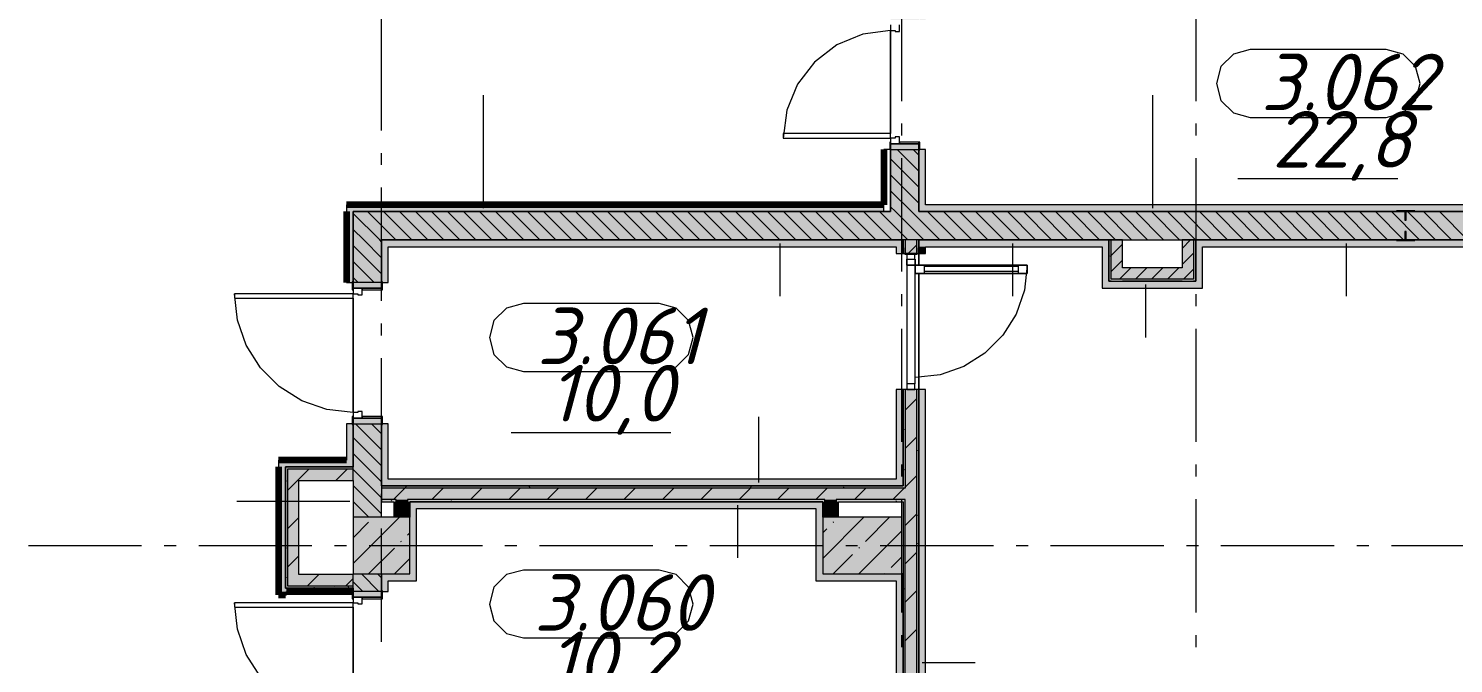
# Model space of a CAD drawing. Header units: millimetres. Extents: x -537608 to 253996, y -217170 to 186033.
# Drawn here: x -307797 to -295200, y 118780 to 124389 of the extents above; entities that cross this region are included whole.
import ezdxf

# ---------------------------------------------------------------- set-up
doc = ezdxf.new("R2010")
doc.units = ezdxf.units.MM
doc.layers.add('16) Лак 1.6м', color=160, linetype='Continuous', lineweight=90)
doc.layers.add('PDF _Геометрия', color=7, linetype='Continuous')
doc.layers.add('PDF _Текст', color=7, linetype='Continuous')
doc.layers.add('PDF _Сплошная заливка', color=7, linetype='Continuous', true_color=0xffffff)
doc.styles.add('PDF ISOCPEUR Italic', font='isocpeui.ttf')

msp = doc.modelspace()

# ---------------------------------------------------------------- hatches: boundary and pattern name
at = {"layer": 'PDF _Сплошная заливка', "transparency": 33554559}
h = msp.add_hatch(color=256, dxfattribs=at)
h.paths.add_polyline_path([(-299926.1769, 122771.2603), (-299926.1769, 123321.2603), (-300176.1778, 123321.2603), (-300176.1778, 122771.2603), (-300064.4654, 122771.2603)], flags=0)
h.paths.add_polyline_path([(-300176.1778, 124471.2604), (-299926.1769, 124471.2604), (-299926.1769, 125531.2601), (-300176.1778, 125531.2601), (-300176.1778, 124476.2595)], flags=0)
at = {"layer": 'PDF _Сплошная заливка', "true_color": 0xff7d7d, "transparency": 33554559}
h = msp.add_hatch(color=11, dxfattribs=at)
h.paths.add_polyline_path([(-299866.1784, 122831.2609), (-299866.1784, 123321.2603), (-299918.1765, 123321.2603), (-299918.1765, 123316.2611), (-299926.1769, 123316.2611), (-299926.1769, 122831.2609)], flags=0)
h.paths.add_polyline_path([(-299866.1784, 124471.2604), (-299866.1784, 124800.912), (-299926.1769, 124800.912), (-299925.066, 124476.2595), (-299918.1765, 124476.2595), (-299918.1765, 124471.2604)], flags=0)
for points in [[(-300236.1764, 122771.2603), (-300236.1764, 122831.2609), (-304986.1774, 122831.2609), (-304986.1774, 122771.2603), (-301734.21, 122771.2603)], [(-291286.1849, 122771.2603), (-291286.1849, 122831.2609), (-299926.1769, 122831.2609), (-299926.1769, 122771.2603), (-291715.7767, 122771.2603)], [(-300126.1777, 122461.2608), (-300066.1791, 122461.2608), (-300066.1791, 122521.2594), (-304676.1779, 122521.2594), (-304676.1779, 122461.2608), (-301734.21, 122461.2608)], [(-298306.1827, 122461.2608), (-298246.1842, 122461.2608), (-298246.1842, 122521.2594), (-299926.1769, 122521.2594), (-299926.1769, 122461.2608), (-298394.7294, 122461.2608)], [(-297478.906, 122156.2605), (-297418.9075, 122156.2605), (-297418.9075, 122521.2594), (-297478.906, 122521.2594), (-297478.906, 122310.9954)], [(-294956.1784, 122461.2608), (-294896.1799, 122461.2608), (-294896.1799, 122521.2594), (-297418.9075, 122521.2594), (-297418.9075, 122461.2608), (-295055.2487, 122461.2608)], [(-304986.1774, 120516.2611), (-304986.1774, 120576.2596), (-305586.1797, 120576.2596), (-305586.1797, 120516.2611), (-305073.682, 120516.2611)], [(-303403.9461, 120348.2597), (-300126.1777, 120348.2597), (-300126.1777, 120408.2604), (-304676.1779, 120408.2604), (-304676.1779, 120348.2597), (-304238.8097, 120348.2597)], [(-303403.9461, 120148.2611), (-300776.1802, 120148.2611), (-300776.1802, 120208.2596), (-304426.177, 120208.2596), (-304426.177, 120148.2611), (-304238.8097, 120148.2611)], [(-304426.177, 119511.2602), (-304366.1785, 119511.2602), (-304366.1785, 119571.2609), (-304676.1779, 119571.2609), (-304676.1779, 119511.2602), (-304616.1794, 119511.2602)], [(-300066.1791, 119511.2602), (-300066.1791, 119571.2609), (-300776.1802, 119571.2609), (-300776.1802, 119511.2602), (-300076.1774, 119511.2602)], [(-305526.1812, 119386.2598), (-305515.6748, 119386.2598), (-305515.6748, 119416.2611), (-304934.1792, 119416.2611), (-304934.1792, 119421.2603), (-304926.1789, 119421.2603), (-304926.1789, 119446.2604), (-305526.1812, 119446.2604)]]:
    msp.add_hatch(color=11, dxfattribs=at).paths.add_polyline_path(points)
h = msp.add_hatch(color=11, dxfattribs=at)
h.paths.add_polyline_path([(-304926.1789, 120516.2611), (-304927.1176, 120891.2604), (-304934.1792, 120895.0969), (-304934.1792, 120896.2595), (-304986.1774, 120895.0969), (-304986.1774, 120516.2611)], flags=0)
h.paths.add_polyline_path([(-304934.1792, 122146.26), (-304934.1792, 122151.2592), (-304926.1789, 122151.2592), (-304926.1789, 122771.2603), (-304986.1774, 122771.2603), (-304986.1774, 122146.26)], flags=0)
at = {"layer": 'PDF _Сплошная заливка', "transparency": 33554559}
for points in [[(-291226.1778, 122521.2594), (-291226.1778, 122771.2603), (-304926.1789, 122771.2603), (-304926.1789, 122521.2594), (-291715.7767, 122521.2594)], [(-305526.1812, 119466.2614), (-305506.176, 119466.2614), (-305506.176, 120516.2611), (-305526.1812, 120516.2611), (-305526.1812, 119479.1985)], [(-304926.1789, 120496.2601), (-304926.1789, 120516.2611), (-305506.176, 120516.2611), (-305506.176, 120496.2601), (-305073.682, 120496.2601)], [(-304926.1789, 120396.2598), (-304926.1789, 120496.2601), (-305406.1756, 120496.2601), (-305406.1756, 120396.2598), (-305073.682, 120396.2598)], [(-300899.3377, 120328.2608), (-300066.1791, 120328.2608), (-300066.1791, 120348.2597), (-304676.1779, 120348.2597), (-304676.1779, 120328.2608), (-301734.21, 120328.2608)], [(-300046.1825, 120228.2605), (-300046.1825, 120328.2608), (-304676.1779, 120328.2608), (-304676.1779, 120228.2605), (-300064.4654, 120228.2605)], [(-304446.9056, 120071.2607), (-304446.9056, 120091.2616), (-304546.906, 120091.2616), (-304546.906, 120208.2596), (-304566.9026, 120208.2596), (-304566.9026, 120071.2607), (-304546.906, 120071.2607)], [(-300636.1779, 120071.2607), (-300636.1779, 120208.2596), (-300656.1831, 120208.2596), (-300656.1831, 120091.2616), (-300756.1835, 120091.2616), (-300756.1835, 120071.2607), (-300656.1831, 120071.2607)], [(-304926.1789, 119466.2614), (-304926.1789, 119566.2617), (-305506.176, 119566.2617), (-305506.176, 119466.2614), (-305073.682, 119466.2614)], [(-304926.1789, 119446.2604), (-304926.1789, 119466.2614), (-305526.1812, 119466.2614), (-305526.1812, 119446.2604), (-305073.682, 119446.2604)]]:
    msp.add_hatch(color=256, dxfattribs=at).paths.add_polyline_path(points)
h = msp.add_hatch(color=256, dxfattribs=at)
h.paths.add_polyline_path([(-304676.1779, 116371.2615), (-304676.1779, 118166.2606), (-304926.1789, 118166.2606), (-304926.1789, 116371.2615)], flags=0)
h.paths.add_polyline_path([(-304676.1779, 119416.2611), (-304676.1779, 119571.2609), (-304926.1789, 119571.2609), (-304926.1789, 119416.2611)], flags=0)
h.paths.add_polyline_path([(-304676.1779, 120071.2607), (-304676.1779, 120896.2595), (-304926.1789, 120895.0969), (-304926.1789, 120071.2607), (-304729.5281, 120071.2607)], flags=0)
h.paths.add_polyline_path([(-304676.1779, 122146.26), (-304676.1779, 122521.2594), (-304926.1789, 122521.2594), (-304926.1789, 122146.26)], flags=0)
at = {"layer": 'PDF _Сплошная заливка', "true_color": 0xff7d7d, "transparency": 33554559}
h = msp.add_hatch(color=11, dxfattribs=at)
h.paths.add_polyline_path([(-304656.2502, 120408.2604), (-304616.1794, 120408.2604), (-304616.1794, 120896.2595), (-304668.1776, 120895.0969), (-304668.1776, 120891.2604), (-304676.1779, 120891.2604), (-304676.1779, 120408.2604)], flags=0)
h.paths.add_polyline_path([(-304668.1776, 122146.26), (-304616.1794, 122146.26), (-304616.1794, 122461.2608), (-304676.1779, 122461.2608), (-304675.2306, 122151.2592), (-304668.1776, 122151.2592)], flags=0)
h = msp.add_hatch(color=11, dxfattribs=at)
h.paths.add_polyline_path([(-300126.1777, 120348.2597), (-300066.1791, 120348.2597), (-300066.1791, 121201.2599), (-300126.1777, 121201.2599), (-300126.1777, 120408.2604)], flags=0)
h.paths.add_polyline_path([(-300066.1791, 122401.2601), (-300066.1791, 122461.2608), (-300126.1777, 122461.2608), (-300126.1777, 122401.2601)], flags=0)
at = {"layer": 'PDF _Сплошная заливка', "transparency": 33554559}
h = msp.add_hatch(color=256, dxfattribs=at)
h.paths.add_polyline_path([(-300066.1791, 117851.2621), (-300046.1825, 117851.2621), (-300046.1825, 120228.2605), (-300066.1791, 120228.2605), (-300066.1791, 117871.2608)], flags=0)
h.paths.add_polyline_path([(-300066.1791, 120328.2608), (-300046.1825, 120328.2608), (-300046.1825, 121201.2599), (-300066.1791, 121201.2599), (-300066.1791, 120348.2597)], flags=0)
h.paths.add_polyline_path([(-300064.4654, 122401.2601), (-300046.1825, 122401.2601), (-300046.1825, 122521.2594), (-300066.1791, 122521.2594), (-300066.1791, 122401.2601)], flags=0)
h = msp.add_hatch(color=256, dxfattribs=at)
h.paths.add_polyline_path([(-300046.1825, 117751.2616), (-299946.1821, 117751.2616), (-299946.1821, 121201.2599), (-300046.1825, 121201.2599), (-300046.1825, 117851.2621)], flags=0)
h.paths.add_polyline_path([(-300046.1825, 122401.2601), (-299946.1821, 122401.2601), (-299946.1821, 122521.2594), (-300046.1825, 122521.2594)], flags=0)
h = msp.add_hatch(color=256, dxfattribs=at)
h.paths.add_polyline_path([(-299946.1821, 117731.2607), (-299926.1769, 117731.2607), (-299926.1769, 121201.2599), (-299946.1821, 121201.2599), (-299946.1821, 117751.2616)], flags=0)
h.paths.add_polyline_path([(-299926.1769, 122401.2601), (-299926.1769, 122521.2594), (-299946.1821, 122521.2594), (-299946.1821, 122401.2601)], flags=0)
h = msp.add_hatch(color=256, dxfattribs=at)
h.paths.add_polyline_path([(-304446.9056, 120228.2605), (-304446.9056, 120208.2596), (-304426.909, 120208.2596)], flags=0)
h.paths.add_polyline_path([(-300776.1802, 120208.2596), (-300756.1835, 120208.2596), (-300756.1835, 120228.2605), (-304446.9056, 120228.2605), (-304426.177, 120208.2596), (-300899.3377, 120208.2596)], flags=0)
h.paths.add_polyline_path([(-300656.1831, 120208.2596), (-300066.1791, 120208.2596), (-300066.1791, 120228.2605), (-300656.1831, 120228.2605)], flags=0)
h.paths.add_polyline_path([(-304656.2502, 120208.2596), (-304546.906, 120208.2596), (-304546.906, 120228.2605), (-304676.1779, 120228.2605), (-304676.1779, 120208.2596)], flags=0)
at = {"layer": 'PDF _Сплошная заливка', "true_color": 0xff7d7d, "transparency": 33554559}
h = msp.add_hatch(color=11, dxfattribs=at)
h.paths.add_polyline_path([(-304616.1794, 117931.2615), (-304616.1794, 118166.2606), (-304668.1776, 118166.2606), (-304668.1776, 118161.2615), (-304676.1779, 118161.2615), (-304676.1779, 117931.2615)], flags=0)
h.paths.add_polyline_path([(-304616.1794, 119416.2611), (-304616.1794, 119511.2602), (-304676.1779, 119511.2602), (-304673.0174, 119421.2603), (-304668.1776, 119421.2603), (-304668.1776, 119416.2611)], flags=0)

# ---------------------------------------------------------------- linework, layer by layer
at = {"layer": '16) Лак 1.6м'}
for p, q in [((-300236.1764, 123321.2603), (-300236.1764, 122831.2609)), ((-300236.1764, 122831.2609), (-304986.1774, 122831.2609)), ((-304986.1774, 122771.2603), (-304986.1774, 122146.26)), ((-304986.1774, 120576.2596), (-305586.1797, 120576.2596)), ((-305586.1797, 120516.2611), (-305586.1797, 119386.2598)), ((-305515.6748, 119416.2611), (-304934.1792, 119416.2611)), ((-305586.1797, 119386.2598), (-305526.1812, 119386.2598))]:
    msp.add_line(p, q, dxfattribs=at)
at = {"layer": 'PDF _Геометрия', "color": 253, "lineweight": 9, "true_color": 0xaaaaaa}
for p, q in [((-300076.1774, 123748.3869), (-300076.1774, 124748.3864)), ((-297476.176, 123748.3869), (-297476.176, 124748.3864)), ((-304676.1779, 123489.1691), (-304676.1779, 124489.1708)), ((-296996.343, 124202.6515), (-297146.3435, 124162.458)), ((-295796.3384, 124202.6515), (-296996.343, 124202.6515)), ((-295646.3378, 124162.458), (-295796.3384, 124202.6515)), ((-297146.3435, 124162.458), (-297256.1442, 124052.6509)), ((-295536.5372, 124052.6509), (-295646.3378, 124162.458)), ((-297256.1442, 124052.6509), (-297296.3441, 123902.6503)), ((-295496.3372, 123902.6503), (-295536.5372, 124052.6509)), ((-297296.3441, 123902.6503), (-297256.1442, 123752.6519)), ((-295536.5372, 123752.6519), (-295496.3372, 123902.6503)), ((-297256.1442, 123752.6519), (-297146.3435, 123642.8426)), ((-295646.3378, 123642.8426), (-295536.5372, 123752.6519)), ((-297146.3435, 123642.8426), (-296996.343, 123602.6513)), ((-296996.343, 123602.6513), (-295796.3384, 123602.6513)), ((-295796.3384, 123602.6513), (-295646.3378, 123642.8426)), ((-300076.1774, 123442.5533), (-300076.1774, 123548.3861)), ((-297476.176, 123442.5533), (-297476.176, 123548.3861)), ((-304676.1779, 123183.3378), (-304676.1779, 123289.1705)), ((-300076.1774, 122242.5531), (-300076.1774, 123242.5526)), ((-297476.176, 122242.5531), (-297476.176, 123242.5526)), ((-299926.1769, 123071.2593), (-299926.1769, 123078.2607)), ((-297105.3772, 123064.6153), (-295692.4713, 123064.6153)), ((-304676.1779, 121983.3374), (-304676.1779, 122983.337)), ((-303422.2461, 121959.838), (-303572.2467, 121919.6466)), ((-302222.2501, 121959.838), (-303422.2461, 121959.838)), ((-302072.2496, 121919.6466), (-302222.2501, 121959.838)), ((-300076.1774, 121936.7195), (-300076.1774, 122042.5523)), ((-297476.176, 121936.7195), (-297476.176, 122042.5523)), ((-303682.0559, 121809.8374), (-303722.2473, 121659.839)), ((-303572.2467, 121919.6466), (-303682.0559, 121809.8374)), ((-301962.4403, 121809.8374), (-302072.2496, 121919.6466)), ((-301922.249, 121659.839), (-301962.4403, 121809.8374)), ((-304676.1779, 121677.504), (-304676.1779, 121783.3367)), ((-300076.1774, 120736.7192), (-300076.1774, 121736.721)), ((-297476.176, 120736.7192), (-297476.176, 121736.721)), ((-303722.2473, 121659.839), (-303682.0559, 121509.8384)), ((-301962.4403, 121509.8384), (-301922.249, 121659.839)), ((-304676.1779, 120477.5036), (-304676.1779, 121477.5032)), ((-303682.0559, 121509.8384), (-303572.2467, 121400.0313)), ((-302072.2496, 121400.0313), (-301962.4403, 121509.8384)), ((-303572.2467, 121400.0313), (-303422.2461, 121359.8378)), ((-303422.2461, 121359.8378), (-302222.2501, 121359.8378)), ((-302222.2501, 121359.8378), (-302072.2496, 121400.0313)), ((-303531.2889, 120821.8039), (-302118.3744, 120821.8039)), ((-304676.1779, 120646.2607), (-304676.1779, 120653.2599)), ((-300076.1774, 120430.8878), (-300076.1774, 120536.7206)), ((-297476.176, 120430.8878), (-297476.176, 120536.7206)), ((-304676.1779, 120171.6701), (-304676.1779, 120277.505)), ((-300076.1774, 119230.8876), (-300076.1774, 120230.8871)), ((-297476.176, 119230.8876), (-297476.176, 120230.8871)), ((-304676.1779, 118971.6698), (-304676.1779, 119971.6715)), ((-307796.5051, 119821.2597), (-306796.5099, 119821.2597)), ((-306596.5091, 119821.2597), (-306490.67, 119821.2597)), ((-306290.6692, 119821.2597), (-305290.6739, 119821.2597)), ((-305090.6731, 119821.2597), (-304984.8426, 119821.2597)), ((-304784.8418, 119821.2597), (-303784.8379, 119821.2597)), ((-303584.8371, 119821.2597), (-303479.0066, 119821.2597)), ((-303279.0058, 119821.2597), (-302279.0106, 119821.2597)), ((-302079.0098, 119821.2597), (-301973.1706, 119821.2597)), ((-301773.1699, 119821.2597), (-300773.1746, 119821.2597)), ((-300573.1738, 119821.2597), (-300467.3432, 119821.2597)), ((-300267.3425, 119821.2597), (-299267.3387, 119821.2597)), ((-299067.3379, 119821.2597), (-298961.5073, 119821.2597)), ((-298761.5065, 119821.2597), (-297761.5113, 119821.2597)), ((-297561.5105, 119821.2597), (-297455.6713, 119821.2597)), ((-297255.6706, 119821.2597), (-296255.6753, 119821.2597)), ((-296055.6745, 119821.2597), (-295949.8439, 119821.2597)), ((-295749.8432, 119821.2597), (-294749.8394, 119821.2597)), ((-303572.2467, 119565.3166), (-303682.0559, 119455.5095)), ((-303422.2461, 119605.51), (-303572.2467, 119565.3166)), ((-302222.2501, 119605.51), (-303422.2461, 119605.51)), ((-302072.2496, 119565.3166), (-302222.2501, 119605.51)), ((-301962.4403, 119455.5095), (-302072.2496, 119565.3166)), ((-303682.0559, 119455.5095), (-303722.2473, 119305.5111)), ((-301922.249, 119305.5111), (-301962.4403, 119455.5095)), ((-303722.2473, 119305.5111), (-303682.0559, 119155.5105)), ((-301962.4403, 119155.5105), (-301922.249, 119305.5111)), ((-303682.0559, 119155.5105), (-303572.2467, 119045.7034)), ((-303572.2467, 119045.7034), (-303422.2461, 119005.5099)), ((-302222.2501, 119005.5099), (-302072.2496, 119045.7034)), ((-302072.2496, 119045.7034), (-301962.4403, 119155.5105)), ((-303422.2461, 119005.5099), (-302222.2501, 119005.5099)), ((-300076.1774, 118925.054), (-300076.1774, 119030.8868)), ((-297476.176, 118925.054), (-297476.176, 119030.8868))]:
    msp.add_line(p, q, dxfattribs=at)
at = {"layer": 'PDF _Геометрия', "lineweight": 9}
for p, q in [((-300422.0537, 124338.8903), (-300651.1796, 124243.9838)), ((-300176.1778, 124371.26), (-300422.0537, 124338.8903)), ((-300176.1778, 124421.2602), (-300176.1778, 124371.26)), ((-300176.1778, 124371.26), (-300136.1759, 124371.26)), ((-300136.1759, 124371.26), (-300136.1759, 124361.2596)), ((-300136.1759, 124361.2596), (-300096.1827, 124361.2596)), ((-300096.1827, 124361.2596), (-300096.1827, 124421.2602)), ((-300651.1796, 124243.9838), (-300847.9338, 124093.0123)), ((-300847.9338, 124093.0123), (-300998.9075, 123896.2603)), ((-300998.9075, 123896.2603), (-301093.8097, 123667.1387)), ((-303775.0463, 122801.2596), (-303775.0463, 123801.2591)), ((-297859.307, 122801.2596), (-297859.307, 123801.2591)), ((-301093.8097, 123667.1387), (-301126.1815, 123421.2606)), ((-300176.1778, 123461.2603), (-301126.1815, 123461.2603)), ((-301126.1815, 123461.2603), (-301126.1815, 123421.2606)), ((-300176.1778, 123421.2606), (-300176.1778, 123461.2603)), ((-301126.1815, 123421.2606), (-300176.1778, 123421.2606)), ((-300184.1782, 123321.2603), (-300236.1764, 123321.2603)), ((-300176.1778, 123386.2601), (-300184.1782, 123386.2601)), ((-300184.1782, 123386.2601), (-300184.1782, 123316.2611)), ((-300184.1782, 123316.2611), (-300176.1778, 123316.2611)), ((-300176.1778, 123421.2606), (-300176.1778, 123371.2604)), ((-300136.1759, 123421.2606), (-300176.1778, 123421.2606)), ((-300175.1789, 123386.2601), (-300176.1778, 123386.2601)), ((-300176.1778, 123386.2601), (-300176.1778, 123371.2604)), ((-300176.1778, 123316.2611), (-300176.1778, 123386.2601)), ((-300176.1778, 123371.2604), (-300096.1827, 123371.2604)), ((-299926.1769, 123371.2604), (-300176.1778, 123371.2604)), ((-300176.1778, 123371.2604), (-300176.1778, 123321.2603)), ((-300176.1778, 123371.2604), (-300175.1789, 123371.2604)), ((-300176.1778, 123321.2603), (-299926.1769, 123321.2603)), ((-300176.1778, 122771.2603), (-300176.1778, 123316.2611)), ((-300176.1778, 123316.2611), (-300176.1778, 122771.2603)), ((-300175.1789, 123371.2604), (-300175.1789, 123386.2601)), ((-300096.1827, 123431.259), (-300136.1759, 123431.259)), ((-300136.1759, 123431.259), (-300136.1759, 123421.2606)), ((-299926.1769, 123129.3675), (-300118.074, 123321.2603)), ((-300096.1827, 123371.2604), (-300096.1827, 123431.259)), ((-299926.1769, 123386.2601), (-300096.1827, 123386.2601)), ((-300096.1827, 123386.2601), (-300096.1827, 123371.2604)), ((-300096.1827, 123371.2604), (-299926.1769, 123371.2604)), ((-299926.1769, 123270.7886), (-299976.6507, 123321.2603)), ((-299926.1769, 123371.2604), (-299926.1769, 123386.2601)), ((-299918.1765, 123386.2601), (-299926.1769, 123386.2601)), ((-299926.1769, 123386.2601), (-299926.1769, 123316.2611)), ((-299926.1769, 123321.2603), (-299926.1769, 123371.2604)), ((-299926.1769, 122831.2609), (-299926.1769, 123316.2611)), ((-299926.1769, 123316.2611), (-299926.1769, 122831.2609)), ((-299926.1769, 123316.2611), (-299918.1765, 123316.2611)), ((-299918.1765, 123316.2611), (-299918.1765, 123386.2601)), ((-299866.1784, 123321.2603), (-299918.1765, 123321.2603)), ((-299866.1784, 122831.2609), (-299866.1784, 123321.2603)), ((-299926.1769, 122987.9443), (-300176.1778, 123237.9453)), ((-299926.1769, 122846.5232), (-300176.1778, 123096.5242)), ((-299992.3414, 122771.2603), (-300176.1778, 122955.1031)), ((-304986.1774, 122831.2609), (-304986.1774, 122771.2603)), ((-300236.1764, 122771.2603), (-300236.1764, 122831.2609)), ((-300133.7561, 122771.2603), (-300176.1778, 122813.6821)), ((-299926.1769, 122771.2603), (-299926.1769, 122831.2609)), ((-299926.1769, 122831.2609), (-299926.1769, 122771.2603)), ((-291286.1849, 122831.2609), (-299866.1784, 122831.2609)), ((-300236.1764, 122771.2603), (-304926.1789, 122771.2603)), ((-304926.1789, 122771.2603), (-304926.1789, 122521.2594)), ((-304926.1789, 122521.2594), (-304926.1789, 122771.2603)), ((-304926.1789, 122771.2603), (-300236.1764, 122771.2603)), ((-304692.084, 122521.2594), (-304926.1789, 122755.3543)), ((-304550.6607, 122521.2594), (-304800.6617, 122771.2603)), ((-304409.2375, 122521.2594), (-304659.2385, 122771.2603)), ((-304267.8229, 122521.2594), (-304517.8239, 122771.2603)), ((-304126.3997, 122521.2594), (-304376.4007, 122771.2603)), ((-303984.9765, 122521.2594), (-304234.9775, 122771.2603)), ((-303843.5533, 122521.2594), (-304093.5543, 122771.2603)), ((-303702.1387, 122521.2594), (-303952.131, 122771.2603)), ((-303560.7155, 122521.2594), (-303810.7165, 122771.2603)), ((-303419.2923, 122521.2594), (-303669.2932, 122771.2603)), ((-303277.869, 122521.2594), (-303527.87, 122771.2603)), ((-303136.4458, 122521.2594), (-303386.4468, 122771.2603)), ((-302995.0313, 122521.2594), (-303245.0236, 122771.2603)), ((-302853.608, 122521.2594), (-303103.609, 122771.2603)), ((-302712.1849, 122521.2594), (-302962.1858, 122771.2603)), ((-302570.7616, 122521.2594), (-302820.7626, 122771.2603)), ((-302429.3384, 122521.2594), (-302679.3393, 122771.2603)), ((-302287.9238, 122521.2594), (-302537.9248, 122771.2603)), ((-302146.5006, 122521.2594), (-302396.5016, 122771.2603)), ((-302005.0774, 122521.2594), (-302255.0783, 122771.2603)), ((-301863.6542, 122521.2594), (-302113.6552, 122771.2603)), ((-301722.2396, 122521.2594), (-301972.2319, 122771.2603)), ((-301580.8163, 122521.2594), (-301830.8173, 122771.2603)), ((-301439.3932, 122521.2594), (-301689.3941, 122771.2603)), ((-301297.97, 122521.2594), (-301547.9709, 122771.2603)), ((-301156.5467, 122521.2594), (-301406.5477, 122771.2603)), ((-301015.1322, 122521.2594), (-301265.1331, 122771.2603)), ((-300873.7089, 122521.2594), (-301123.7099, 122771.2603)), ((-300732.2857, 122521.2594), (-300982.2867, 122771.2603)), ((-300590.8625, 122521.2594), (-300840.8635, 122771.2603)), ((-300449.4479, 122521.2594), (-300699.4402, 122771.2603)), ((-300308.0247, 122521.2594), (-300558.0257, 122771.2603)), ((-300166.6015, 122521.2594), (-300416.6025, 122771.2603)), ((-300025.1783, 122521.2594), (-300275.1792, 122771.2603)), ((-300236.1764, 122771.2603), (-300176.1778, 122771.2603)), ((-300176.1778, 122771.2603), (-300236.1764, 122771.2603)), ((-299883.755, 122521.2594), (-300133.7561, 122771.2603)), ((-299742.3405, 122521.2594), (-299992.3414, 122771.2603)), ((-291226.1778, 122771.2603), (-299926.1769, 122771.2603)), ((-299926.1769, 122771.2603), (-291286.1849, 122771.2603)), ((-299600.9173, 122521.2594), (-299850.9182, 122771.2603)), ((-299459.494, 122521.2594), (-299709.495, 122771.2603)), ((-299318.0709, 122521.2594), (-299568.0718, 122771.2603)), ((-299176.6562, 122521.2594), (-299426.6486, 122771.2603)), ((-299035.233, 122521.2594), (-299285.234, 122771.2603)), ((-298893.8098, 122521.2594), (-299143.8108, 122771.2603)), ((-298752.3866, 122521.2594), (-299002.3875, 122771.2603)), ((-298610.9634, 122521.2594), (-298860.9644, 122771.2603)), ((-298469.5488, 122521.2594), (-298719.5412, 122771.2603)), ((-298328.1256, 122521.2594), (-298578.1265, 122771.2603)), ((-298186.7024, 122521.2594), (-298436.7034, 122771.2603)), ((-298045.2792, 122521.2594), (-298295.2801, 122771.2603)), ((-297903.8559, 122521.2594), (-298153.8569, 122771.2603)), ((-297762.4414, 122521.2594), (-298012.4423, 122771.2603)), ((-297621.0182, 122521.2594), (-297871.0191, 122771.2603)), ((-297479.5949, 122521.2594), (-297729.5959, 122771.2603)), ((-297338.1718, 122521.2594), (-297588.1727, 122771.2603)), ((-297196.7571, 122521.2594), (-297446.7495, 122771.2603)), ((-297055.3339, 122521.2594), (-297305.3348, 122771.2603)), ((-296913.9107, 122521.2594), (-297163.9117, 122771.2603)), ((-296772.4875, 122521.2594), (-297022.4885, 122771.2603)), ((-296631.0643, 122521.2594), (-296881.0652, 122771.2603)), ((-296489.6497, 122521.2594), (-296739.6507, 122771.2603)), ((-296348.2265, 122521.2594), (-296598.2274, 122771.2603)), ((-296206.8032, 122521.2594), (-296456.8043, 122771.2603)), ((-296065.3801, 122521.2594), (-296315.381, 122771.2603)), ((-295923.9655, 122521.2594), (-296173.9578, 122771.2603)), ((-295782.5422, 122521.2594), (-296032.5432, 122771.2603)), ((-295641.1191, 122521.2594), (-295891.12, 122771.2603)), ((-295499.6958, 122521.2594), (-295749.6968, 122771.2603)), ((-295358.2726, 122521.2594), (-295608.2736, 122771.2603)), ((-295216.858, 122521.2594), (-295466.859, 122771.2603)), ((-295075.4348, 122521.2594), (-295325.4358, 122771.2603)), ((-304833.5071, 122521.2594), (-304926.1789, 122613.9332)), ((-304926.1789, 122521.2594), (-304926.1789, 122151.2592)), ((-304926.1789, 122151.2592), (-304926.1789, 122521.2594)), ((-304676.1779, 122222.5134), (-304926.1789, 122472.5122)), ((-304676.1779, 122363.9344), (-304833.5071, 122521.2594)), ((-304676.1779, 122505.3555), (-304692.084, 122521.2594)), ((-300066.1791, 122521.2594), (-304676.1779, 122521.2594)), ((-304676.1779, 122521.2594), (-304676.1779, 122461.2608)), ((-304676.1779, 122461.2608), (-304676.1779, 122521.2594)), ((-304676.1779, 122521.2594), (-300066.1791, 122521.2594)), ((-304676.1779, 122461.2608), (-304676.1779, 122151.2592)), ((-304676.1779, 122151.2592), (-304676.1779, 122461.2608)), ((-304616.1794, 122146.26), (-304616.1794, 122461.2608)), ((-304616.1794, 122461.2608), (-300126.1777, 122461.2608)), ((-301155.5392, 122491.2601), (-301155.5392, 122025.1112)), ((-300126.1777, 122461.2608), (-300126.1777, 122401.2601)), ((-300046.1825, 122521.2594), (-300066.1791, 122521.2594)), ((-300066.1791, 122461.2608), (-300066.1791, 122521.2594)), ((-300066.1791, 122521.2594), (-300066.1791, 122461.2608)), ((-300066.1791, 122401.2601), (-300066.1791, 122461.2608)), ((-300066.1791, 122461.2608), (-300066.1791, 122401.2601)), ((-299946.1821, 122521.2594), (-300046.1825, 122521.2594)), ((-300046.1825, 122521.2594), (-300046.1825, 122401.2601)), ((-300020.4073, 122401.2601), (-299946.1821, 122475.4919)), ((-299926.1769, 122521.2594), (-299946.1821, 122521.2594)), ((-299946.1821, 122521.2594), (-299946.1821, 122401.2601)), ((-298246.1842, 122521.2594), (-299926.1769, 122521.2594)), ((-299926.1769, 122521.2594), (-299926.1769, 122461.2608)), ((-299926.1769, 122461.2608), (-299926.1769, 122521.2594)), ((-299926.1769, 122521.2594), (-291226.1778, 122521.2594)), ((-299926.1769, 122401.2601), (-299926.1769, 122461.2608)), ((-299926.1769, 122461.2608), (-299926.1769, 122401.2601)), ((-299866.1784, 122401.2601), (-299866.1784, 122461.2608)), ((-299866.1784, 122461.2608), (-298306.1827, 122461.2608)), ((-299097.6945, 122491.2601), (-299097.6945, 122025.1112)), ((-298306.1827, 122461.2608), (-298306.1827, 122096.2598)), ((-298246.1842, 122461.2608), (-298246.1842, 122521.2594)), ((-298226.1789, 122521.2594), (-298246.1842, 122521.2594)), ((-298246.1842, 122521.2594), (-298246.1842, 122156.2605)), ((-298246.1842, 122156.2605), (-298246.1842, 122461.2608)), ((-298126.1785, 122521.2594), (-298226.1789, 122521.2594)), ((-298226.1789, 122176.2593), (-298226.1789, 122521.2594)), ((-298226.1789, 122385.2982), (-298126.1785, 122485.2985)), ((-298126.1785, 122276.2597), (-298126.1785, 122521.2594)), ((-297598.9116, 122446.8834), (-297524.5314, 122521.2594)), ((-297498.9112, 122521.2594), (-297598.9116, 122521.2594)), ((-297598.9116, 122521.2594), (-297598.9116, 122276.2597)), ((-297478.906, 122521.2594), (-297498.9112, 122521.2594)), ((-297498.9112, 122521.2594), (-297498.9112, 122176.2593)), ((-297478.906, 122156.2605), (-297478.906, 122521.2594)), ((-297418.9075, 122521.2594), (-297478.906, 122521.2594)), ((-297478.906, 122521.2594), (-297478.906, 122156.2605)), ((-294896.1799, 122521.2594), (-297418.9075, 122521.2594)), ((-297418.9075, 122156.2605), (-297418.9075, 122461.2608)), ((-297418.9075, 122461.2608), (-294956.1784, 122461.2608)), ((-296149.9308, 122491.2601), (-296149.9308, 122025.1112)), ((-304741.3521, 122146.26), (-304926.1789, 122331.0911)), ((-300126.1777, 122401.2601), (-300066.1791, 122401.2601)), ((-300066.1791, 122401.2601), (-300046.1825, 122401.2601)), ((-300046.1825, 122401.2601), (-299946.1821, 122401.2601)), ((-300032.1797, 122297.2596), (-300032.1797, 122351.26)), ((-300032.1797, 122351.26), (-300032.1797, 122297.2596)), ((-299961.1839, 122401.2601), (-300031.1807, 122401.2601)), ((-300031.1807, 122401.2601), (-300031.1807, 122351.26)), ((-300031.1807, 122351.26), (-300031.1807, 121251.26)), ((-300031.1807, 122351.26), (-299961.1839, 122351.26)), ((-299961.1839, 122351.26), (-299961.1839, 122401.2601)), ((-299961.1839, 122351.26), (-299961.1839, 121251.26)), ((-299960.1763, 122297.2596), (-299960.1763, 122351.26)), ((-299960.1763, 122351.26), (-299960.1763, 122297.2596)), ((-299946.1821, 122401.2601), (-299926.1769, 122401.2601)), ((-299926.1769, 122401.2601), (-299866.1784, 122401.2601)), ((-298226.1789, 122243.8771), (-298126.1785, 122343.8754)), ((-297598.9116, 122305.4623), (-297498.9112, 122405.4628)), ((-304882.7668, 122146.26), (-304926.1789, 122189.67)), ((-299960.1763, 122297.2596), (-300032.1797, 122297.2596)), ((-300032.1797, 122297.2596), (-299960.1763, 122297.2596)), ((-299960.1763, 122225.2605), (-299960.1763, 122297.2596)), ((-299960.1763, 122297.2596), (-298968.1814, 122297.2596)), ((-298968.1814, 122297.2596), (-299960.1763, 122297.2596)), ((-299960.1763, 122297.2596), (-299960.1763, 122225.2605)), ((-299960.1763, 122297.2596), (-298968.1814, 122297.2596)), ((-298968.1814, 122225.2605), (-299960.1763, 122225.2605)), ((-299960.1763, 122225.2605), (-298968.1814, 122225.2605)), ((-299880.1812, 122297.2596), (-299880.1812, 122225.2605)), ((-299048.1766, 122287.2613), (-299880.1812, 122287.2613)), ((-299048.1766, 122243.2592), (-299880.1812, 122243.2592)), ((-299048.1766, 122297.2596), (-299048.1766, 122225.2605)), ((-298968.1814, 122297.2596), (-298993.0524, 122076.5194)), ((-298968.1814, 122297.2596), (-298968.1814, 122225.2605)), ((-298968.1814, 122225.2605), (-298968.1814, 122297.2596)), ((-298152.3757, 122176.2593), (-298126.1785, 122202.4543)), ((-298126.1785, 122202.4543), (-298052.3753, 122276.2597)), ((-297598.9116, 122276.2597), (-298126.1785, 122276.2597)), ((-298010.9525, 122176.2593), (-297910.9521, 122276.2597)), ((-297869.5293, 122176.2593), (-297769.5289, 122276.2597)), ((-297728.1146, 122176.2593), (-297628.1143, 122276.2597)), ((-297586.6915, 122176.2593), (-297498.9112, 122264.0416)), ((-304986.1774, 122146.26), (-304934.1792, 122146.26)), ((-304926.1789, 122151.2592), (-304934.1792, 122151.2592)), ((-304934.1792, 122151.2592), (-304934.1792, 122081.2602)), ((-304934.1792, 122081.2602), (-304926.1789, 122081.2602)), ((-304926.1789, 122081.2602), (-304926.1789, 122151.2592)), ((-304676.1779, 122146.26), (-304926.1789, 122146.26)), ((-304926.1789, 122146.26), (-304926.1789, 122096.2598)), ((-304846.1751, 122096.2598), (-304926.1789, 122096.2598)), ((-304926.1789, 122096.2598), (-304926.1789, 122046.2597)), ((-304926.1789, 122096.2598), (-304676.1779, 122096.2598)), ((-304925.1799, 122096.2598), (-304926.1789, 122096.2598)), ((-304926.1789, 122096.2598), (-304926.1789, 122081.2602)), ((-304926.1789, 122081.2602), (-304925.1799, 122081.2602)), ((-304925.1799, 122081.2602), (-304925.1799, 122096.2598)), ((-304846.1751, 122036.2613), (-304846.1751, 122096.2598)), ((-304676.1779, 122096.2598), (-304846.1751, 122096.2598)), ((-304846.1751, 122096.2598), (-304846.1751, 122081.2602)), ((-304846.1751, 122081.2602), (-304676.1779, 122081.2602)), ((-304668.1776, 122151.2592), (-304676.1779, 122151.2592)), ((-304676.1779, 122151.2592), (-304676.1779, 122081.2602)), ((-304676.1779, 122096.2598), (-304676.1779, 122146.26)), ((-304676.1779, 122081.2602), (-304676.1779, 122096.2598)), ((-304676.1779, 122081.2602), (-304668.1776, 122081.2602)), ((-304668.1776, 122081.2602), (-304668.1776, 122151.2592)), ((-304668.1776, 122146.26), (-304616.1794, 122146.26)), ((-298993.0524, 122076.5194), (-299066.4164, 121866.8476)), ((-298306.1827, 122096.2598), (-298246.1842, 122096.2598)), ((-298226.1789, 122156.2605), (-298246.1842, 122156.2605)), ((-298246.1842, 122156.2605), (-298226.1789, 122156.2605)), ((-298246.1842, 122096.2598), (-297418.9075, 122096.2598)), ((-298126.1785, 122176.2593), (-298226.1789, 122176.2593)), ((-298226.1789, 122156.2605), (-298126.1785, 122156.2605)), ((-297598.9116, 122176.2593), (-298126.1785, 122176.2593)), ((-298126.1785, 122156.2605), (-297598.9116, 122156.2605)), ((-297598.9116, 122156.2605), (-298126.1785, 122156.2605)), ((-297922.6384, 122126.2613), (-297922.6384, 121660.1102)), ((-297498.9112, 122176.2593), (-297598.9116, 122176.2593)), ((-297598.9116, 122156.2605), (-297498.9112, 122156.2605)), ((-297498.9112, 122156.2605), (-297478.906, 122156.2605)), ((-297478.906, 122156.2605), (-297498.9112, 122156.2605)), ((-297418.9075, 122096.2598), (-297418.9075, 122156.2605)), ((-305976.1829, 122046.2597), (-305976.1829, 122006.26)), ((-304926.1789, 122046.2597), (-305976.1829, 122046.2597)), ((-305949.8566, 121812.6125), (-305976.1829, 122046.2597)), ((-305976.1829, 122006.26), (-304926.1789, 122006.26)), ((-304926.1789, 122046.2597), (-304886.177, 122046.2597)), ((-304926.1789, 122006.26), (-304926.1789, 122046.2597)), ((-304886.177, 122046.2597), (-304886.177, 122036.2613)), ((-304886.177, 122036.2613), (-304846.1751, 122036.2613)), ((-305872.1953, 121590.6818), (-305949.8566, 121812.6125)), ((-299066.4164, 121866.8476), (-299184.6049, 121678.7591)), ((-299184.6049, 121678.7591), (-299341.6758, 121521.6839)), ((-305747.1001, 121391.596), (-305872.1953, 121590.6818)), ((-299341.6758, 121521.6839), (-299529.7664, 121403.4997)), ((-305580.8404, 121225.3363), (-305747.1001, 121391.596)), ((-299739.4383, 121330.1313), (-299960.1763, 121305.2604)), ((-299529.7664, 121403.4997), (-299739.4383, 121330.1313)), ((-305381.7525, 121100.2433), (-305580.8404, 121225.3363)), ((-300066.1791, 121201.2599), (-300126.1777, 121201.2599)), ((-300126.1777, 121201.2599), (-300126.1777, 120408.2604)), ((-300066.1791, 120348.2597), (-300066.1791, 121201.2599)), ((-300046.1825, 121201.2599), (-300066.1791, 121201.2599)), ((-300066.1791, 121201.2599), (-300066.1791, 120348.2597)), ((-300046.1825, 121201.2599), (-300046.1825, 120328.2608)), ((-299946.1821, 121201.2599), (-300046.1825, 121201.2599)), ((-299961.1839, 121251.26), (-300031.1807, 121251.26)), ((-300031.1807, 121251.26), (-300031.1807, 121201.2599)), ((-300031.1807, 121201.2599), (-299961.1839, 121201.2599)), ((-299961.1839, 121201.2599), (-299961.1839, 121251.26)), ((-299946.1821, 121201.2599), (-299946.1821, 117751.2616)), ((-299926.1769, 121201.2599), (-299946.1821, 121201.2599)), ((-299926.1769, 117731.2607), (-299926.1769, 121201.2599)), ((-299926.1769, 121201.2599), (-299926.1769, 117731.2607)), ((-299866.1784, 121201.2599), (-299926.1769, 121201.2599)), ((-299866.1784, 117731.2607), (-299866.1784, 121201.2599)), ((-305159.826, 121022.5862), (-305381.7525, 121100.2433)), ((-300046.1825, 121017.8454), (-299946.1821, 121117.8458)), ((-304926.1789, 120996.2599), (-305159.826, 121022.5862)), ((-304926.1789, 120961.2615), (-304934.1792, 120961.2615)), ((-304934.1792, 120961.2615), (-304934.1792, 120891.2604)), ((-304926.1789, 120996.2599), (-304926.1789, 120946.2598)), ((-304886.177, 120996.2599), (-304926.1789, 120996.2599)), ((-304925.1799, 120961.2615), (-304926.1789, 120961.2615)), ((-304926.1789, 120961.2615), (-304926.1789, 120946.2598)), ((-304926.1789, 120891.2604), (-304926.1789, 120961.2615)), ((-304926.1789, 120946.2598), (-304846.1751, 120946.2598)), ((-304676.1779, 120946.2598), (-304926.1789, 120946.2598)), ((-304926.1789, 120946.2598), (-304926.1789, 120896.2595)), ((-304926.1789, 120946.2598), (-304925.1799, 120946.2598)), ((-304925.1799, 120946.2598), (-304925.1799, 120961.2615)), ((-304846.1751, 121006.2604), (-304886.177, 121006.2604)), ((-304886.177, 121006.2604), (-304886.177, 120996.2599)), ((-304846.1751, 120946.2598), (-304846.1751, 121006.2604)), ((-304676.1779, 120961.2615), (-304846.1751, 120961.2615)), ((-304846.1751, 120961.2615), (-304846.1751, 120946.2598)), ((-304846.1751, 120946.2598), (-304676.1779, 120946.2598)), ((-304676.1779, 120946.2598), (-304676.1779, 120961.2615)), ((-304668.1776, 120961.2615), (-304676.1779, 120961.2615)), ((-304676.1779, 120961.2615), (-304676.1779, 120891.2604)), ((-304676.1779, 120896.2595), (-304676.1779, 120946.2598)), ((-304668.1776, 120891.2604), (-304668.1776, 120961.2615)), ((-301341.9247, 120378.2611), (-301341.9247, 120957.4099)), ((-304934.1792, 120896.2595), (-304986.1774, 120896.2595)), ((-304986.1774, 120896.2595), (-304986.1774, 120576.2596)), ((-304934.1792, 120891.2604), (-304926.1789, 120891.2604)), ((-304926.1789, 120896.2595), (-304676.1779, 120896.2595)), ((-304926.1789, 120891.2604), (-304926.1789, 120516.2611)), ((-304926.1789, 120516.2611), (-304926.1789, 120891.2604)), ((-304676.1779, 120666.8774), (-304905.5622, 120896.2595)), ((-304676.1779, 120808.2984), (-304764.139, 120896.2595)), ((-304676.1779, 120408.2604), (-304676.1779, 120891.2604)), ((-304676.1779, 120891.2604), (-304676.1779, 120408.2604)), ((-304676.1779, 120891.2604), (-304668.1776, 120891.2604)), ((-304616.1794, 120896.2595), (-304668.1776, 120896.2595)), ((-304616.1794, 120408.2604), (-304616.1794, 120896.2595)), ((-304676.1779, 120525.4564), (-304926.1789, 120775.4573)), ((-300046.1825, 120678.4345), (-299946.1821, 120778.4349)), ((-305586.1797, 120576.2596), (-305586.1797, 120516.2611)), ((-304676.1779, 120384.0353), (-304926.1789, 120634.0363)), ((-305506.176, 120516.2611), (-305526.1812, 120516.2611)), ((-305526.1812, 120516.2611), (-305526.1812, 119566.2617)), ((-305526.1812, 119446.2604), (-305526.1812, 120516.2611)), ((-305526.1812, 120516.2611), (-304986.1774, 120516.2611)), ((-305406.1756, 120516.2611), (-305506.176, 120516.2611)), ((-305406.1756, 120496.2601), (-305506.176, 120496.2601)), ((-305506.176, 120496.2601), (-305506.176, 119566.2617)), ((-304926.1789, 120516.2611), (-305406.1756, 120516.2611)), ((-305406.1756, 120409.6038), (-305319.5235, 120496.2601)), ((-304926.1789, 120496.2601), (-305406.1756, 120496.2601)), ((-305080.1151, 120396.2598), (-304980.1146, 120496.2601)), ((-304986.1774, 120516.2611), (-304926.1789, 120516.2611)), ((-304926.1789, 120496.2601), (-304926.1789, 120516.2611)), ((-304926.1789, 120396.2598), (-304926.1789, 120496.2601)), ((-304676.1779, 120242.6143), (-304926.1789, 120492.613)), ((-300046.1825, 120339.0235), (-299946.1821, 120439.0239)), ((-305506.176, 120309.6034), (-305406.1756, 120409.6038)), ((-305406.1756, 119566.2617), (-305406.1756, 120396.2598)), ((-305406.1756, 120396.2598), (-304926.1789, 120396.2598)), ((-304926.1789, 120396.2598), (-304926.1789, 120071.2607)), ((-304676.1779, 120101.1932), (-304926.1789, 120351.192)), ((-304676.1779, 120348.2597), (-304676.1779, 120408.2604)), ((-304676.1779, 120408.2604), (-304676.1779, 120348.2597)), ((-304676.1779, 120348.2597), (-300126.1777, 120348.2597)), ((-300126.1777, 120348.2597), (-304676.1779, 120348.2597)), ((-304676.1779, 120348.2597), (-304676.1779, 120328.2608)), ((-300066.1791, 120328.2608), (-304676.1779, 120328.2608)), ((-304676.1779, 120328.2608), (-304676.1779, 120228.2605)), ((-300126.1777, 120408.2604), (-304616.1794, 120408.2604)), ((-304569.2881, 120228.2605), (-304469.2877, 120328.2608)), ((-304229.8793, 120228.2605), (-304129.8789, 120328.2608)), ((-303890.4619, 120228.2605), (-303790.47, 120328.2608)), ((-303551.0531, 120228.2605), (-303451.0526, 120328.2608)), ((-303211.6442, 120228.2605), (-303111.6438, 120328.2608)), ((-302872.2354, 120228.2605), (-302772.235, 120328.2608)), ((-302532.818, 120228.2605), (-302432.8176, 120328.2608)), ((-302193.4092, 120228.2605), (-302093.4087, 120328.2608)), ((-301854.0004, 120228.2605), (-301753.9999, 120328.2608)), ((-301514.5915, 120228.2605), (-301414.5911, 120328.2608)), ((-301175.1741, 120228.2605), (-301075.1737, 120328.2608)), ((-300835.7653, 120228.2605), (-300735.7649, 120328.2608)), ((-300496.3565, 120228.2605), (-300396.3561, 120328.2608)), ((-300156.939, 120228.2605), (-300056.9472, 120328.2608)), ((-300126.1777, 120348.2597), (-300066.1791, 120348.2597)), ((-300066.1791, 120348.2597), (-300126.1777, 120348.2597)), ((-300046.1825, 120328.2608), (-300066.1791, 120328.2608)), ((-304956.1824, 120210.3005), (-305956.1777, 120210.3005)), ((-304787.6665, 120071.2607), (-304926.1789, 120209.7709)), ((-304546.906, 120228.2605), (-304676.1779, 120228.2605)), ((-304676.1779, 120228.2605), (-304676.1779, 120208.2596)), ((-304676.1779, 120071.2607), (-304676.1779, 120208.2596)), ((-304676.1779, 120208.2596), (-304566.9026, 120208.2596)), ((-304566.9026, 120208.2596), (-304566.9026, 120071.2607)), ((-304546.906, 120208.2596), (-304546.906, 120228.2605)), ((-304546.906, 120091.2616), (-304546.906, 120208.2596)), ((-300756.1835, 120228.2605), (-304446.9056, 120228.2605)), ((-304446.9056, 120228.2605), (-304446.9056, 120208.2596)), ((-304446.9056, 120208.2596), (-304446.9056, 120091.2616)), ((-304426.909, 120071.2607), (-304426.909, 120208.2596)), ((-304426.909, 120208.2596), (-304426.177, 120208.2596)), ((-304426.177, 120208.2596), (-300776.1802, 120208.2596)), ((-300776.1802, 120208.2596), (-304426.177, 120208.2596)), ((-304426.177, 120208.2596), (-304426.177, 120148.2611)), ((-301528.3102, 120178.2603), (-301528.3102, 119712.1114)), ((-300776.1802, 120208.2596), (-300776.1802, 120148.2611)), ((-300776.1802, 120071.2607), (-300776.1802, 120208.2596)), ((-300756.1835, 120208.2596), (-300756.1835, 120228.2605)), ((-300756.1835, 120091.2616), (-300756.1835, 120208.2596)), ((-300066.1791, 120228.2605), (-300656.1831, 120228.2605)), ((-300656.1831, 120228.2605), (-300656.1831, 120208.2596)), ((-300656.1831, 120208.2596), (-300656.1831, 120091.2616)), ((-300636.1779, 120071.2607), (-300636.1779, 120208.2596)), ((-300636.1779, 120208.2596), (-300066.1791, 120208.2596)), ((-300046.1825, 120228.2605), (-300066.1791, 120228.2605)), ((-300066.1791, 120208.2596), (-300066.1791, 119511.2602)), ((-300046.1825, 117851.2621), (-300046.1825, 120228.2605)), ((-305506.176, 119970.1924), (-305406.1756, 120070.1928)), ((-304926.1789, 119663.3104), (-304518.2286, 120071.2607)), ((-304426.177, 120071.2607), (-304926.1789, 120071.2607)), ((-304926.1789, 120071.2607), (-304926.1789, 119571.2609)), ((-304446.9056, 120091.2616), (-304546.906, 120091.2616)), ((-304426.177, 120148.2611), (-304426.177, 120071.2607)), ((-304426.177, 119571.2609), (-304426.177, 120071.2607)), ((-304366.1785, 119571.2609), (-304366.1785, 120148.2611)), ((-304366.1785, 120148.2611), (-300836.1787, 120148.2611)), ((-300836.1787, 120148.2611), (-300836.1787, 119511.2602)), ((-300776.1802, 120148.2611), (-300776.1802, 120071.2607)), ((-300776.1802, 119707.5385), (-300412.4602, 120071.2607)), ((-300776.1802, 120071.2607), (-300776.1802, 119571.2609)), ((-300076.1774, 120071.2607), (-300776.1802, 120071.2607)), ((-300656.1831, 120091.2616), (-300756.1835, 120091.2616)), ((-300398.9483, 119856.6693), (-300184.3591, 120071.2607)), ((-300076.1774, 119571.2609), (-300076.1774, 120071.2607)), ((-300046.1825, 119999.6125), (-299946.1821, 120099.6129)), ((-304926.1789, 119891.4094), (-304789.8453, 120027.743)), ((-304447.6979, 119913.6946), (-304426.177, 119935.2134)), ((-300776.1802, 119935.6354), (-300741.0956, 119970.7199)), ((-300684.0682, 120027.743), (-300679.3317, 120032.486)), ((-300456.2599, 119571.2609), (-300076.1774, 119951.3412)), ((-304790.1294, 119571.2609), (-304561.7442, 119799.6462)), ((-304504.7253, 119856.6693), (-304499.9802, 119861.4123)), ((-300455.9756, 119799.6462), (-300451.2306, 119804.387)), ((-305506.176, 119630.7815), (-305406.1756, 119730.7818)), ((-304562.0283, 119571.2609), (-304426.177, 119707.1145)), ((-300684.361, 119571.2609), (-300512.9945, 119742.6209)), ((-300170.8471, 119628.5725), (-300076.1774, 119723.2422)), ((-300046.1825, 119660.2016), (-299946.1821, 119760.2019)), ((-305526.1812, 119566.2617), (-305526.1812, 119466.2614)), ((-305506.176, 119566.2617), (-305506.176, 119466.2614)), ((-304926.1789, 119566.2617), (-305406.1756, 119566.2617)), ((-305331.2873, 119466.2614), (-305231.2868, 119566.2617)), ((-304926.1789, 119571.2609), (-304426.177, 119571.2609)), ((-304926.1789, 119571.2609), (-304926.1789, 119566.2617)), ((-304926.1789, 119466.2614), (-304926.1789, 119566.2617)), ((-304698.3533, 119416.2611), (-304853.3574, 119571.2609)), ((-304676.1779, 119535.5068), (-304711.9342, 119571.2609)), ((-304676.1779, 119511.2602), (-304676.1779, 119571.2609)), ((-304676.1779, 119571.2609), (-304676.1779, 119511.2602)), ((-304366.1785, 119511.2602), (-304366.1785, 119571.2609)), ((-300776.1802, 119571.2609), (-300076.1774, 119571.2609)), ((-300227.8745, 119571.5473), (-300223.1294, 119576.288)), ((-300066.1791, 119571.2609), (-300076.1774, 119571.2609)), ((-300066.1791, 119511.2602), (-300066.1791, 119571.2609)), ((-305526.1812, 119466.2614), (-305526.1812, 119446.2604)), ((-305526.1812, 119446.2604), (-304926.1789, 119446.2604)), ((-304926.1789, 119446.2604), (-305526.1812, 119446.2604)), ((-305515.6748, 119386.2598), (-305515.6748, 119416.2611)), ((-305506.176, 119466.2614), (-304926.1789, 119466.2614)), ((-304991.8784, 119466.2614), (-304926.1789, 119531.9587)), ((-304926.1789, 119421.2603), (-304934.1792, 119421.2603)), ((-304934.1792, 119421.2603), (-304934.1792, 119351.2613)), ((-304839.7766, 119416.2611), (-304926.1789, 119502.6656)), ((-304926.1789, 119446.2604), (-304926.1789, 119466.2614)), ((-304926.1789, 119446.2604), (-304926.1789, 119421.2603)), ((-304926.1789, 119421.2603), (-304926.1789, 119446.2604)), ((-304926.1789, 119351.2613), (-304926.1789, 119421.2603)), ((-304676.1779, 119416.2611), (-304926.1789, 119416.2611)), ((-304926.1789, 119416.2611), (-304926.1789, 119366.261)), ((-304676.1779, 119421.2603), (-304676.1779, 119511.2602)), ((-304676.1779, 119511.2602), (-304676.1779, 119421.2603)), ((-304668.1776, 119421.2603), (-304676.1779, 119421.2603)), ((-304676.1779, 119421.2603), (-304676.1779, 119351.2613)), ((-304676.1779, 119366.261), (-304676.1779, 119416.2611)), ((-304668.1776, 119351.2613), (-304668.1776, 119421.2603)), ((-304668.1776, 119416.2611), (-304616.1794, 119416.2611)), ((-304616.1794, 119416.2611), (-304616.1794, 119511.2602)), ((-304616.1794, 119511.2602), (-304366.1785, 119511.2602)), ((-300836.1787, 119511.2602), (-300776.1802, 119511.2602)), ((-300776.1802, 119511.2602), (-300126.1777, 119511.2602)), ((-300126.1777, 119511.2602), (-300126.1777, 117931.2615)), ((-300066.1791, 119511.2602), (-300066.1791, 117871.2608)), ((-300066.1791, 117871.2608), (-300066.1791, 119511.2602)), ((-300046.1825, 119320.7906), (-299946.1821, 119420.791)), ((-305976.1829, 119316.2608), (-305976.1829, 119276.2611)), ((-304926.1789, 119316.2608), (-305976.1829, 119316.2608)), ((-305949.8566, 119082.6136), (-305976.1829, 119316.2608)), ((-305526.1812, 119386.2598), (-305515.6748, 119386.2598)), ((-304934.1792, 119351.2613), (-304926.1789, 119351.2613)), ((-304846.1751, 119366.261), (-304926.1789, 119366.261)), ((-304926.1789, 119366.261), (-304926.1789, 119316.2608)), ((-304926.1789, 119366.261), (-304676.1779, 119366.261)), ((-304925.1799, 119366.261), (-304926.1789, 119366.261)), ((-304926.1789, 119366.261), (-304926.1789, 119351.2613)), ((-304926.1789, 119351.2613), (-304925.1799, 119351.2613)), ((-304926.1789, 119316.2608), (-304886.177, 119316.2608)), ((-304926.1789, 119276.2611), (-304926.1789, 119316.2608)), ((-304925.1799, 119351.2613), (-304925.1799, 119366.261)), ((-304886.177, 119316.2608), (-304886.177, 119306.2603)), ((-304886.177, 119306.2603), (-304846.1751, 119306.2603)), ((-304846.1751, 119306.2603), (-304846.1751, 119366.261)), ((-304676.1779, 119366.261), (-304846.1751, 119366.261)), ((-304846.1751, 119366.261), (-304846.1751, 119351.2613)), ((-304846.1751, 119351.2613), (-304676.1779, 119351.2613)), ((-304676.1779, 119351.2613), (-304676.1779, 119366.261)), ((-304676.1779, 119351.2613), (-304668.1776, 119351.2613)), ((-305976.1829, 119276.2611), (-304926.1789, 119276.2611)), ((-305872.1953, 118860.6829), (-305949.8566, 119082.6136)), ((-300046.1825, 118981.3796), (-299946.1821, 119081.38)), ((-305747.1001, 118661.5971), (-305872.1953, 118860.6829)), ((-299896.1819, 118788.7764), (-299430.033, 118788.7764))]:
    msp.add_line(p, q, dxfattribs=at)
at = {"layer": 'PDF _Геометрия', "color": 9, "lineweight": 9, "true_color": 0xc0c0c0}
for p, q in [((-300176.1778, 123461.2603), (-300176.1778, 124371.26)), ((-300176.1778, 124371.26), (-300176.1778, 123461.2603)), ((-299926.1769, 122401.2601), (-299926.1769, 122297.2596)), ((-299926.1769, 122297.2596), (-299926.1769, 122401.2601)), ((-299926.1769, 122225.2605), (-299926.1769, 121201.2599)), ((-299926.1769, 121201.2599), (-299926.1769, 122225.2605)), ((-304926.1789, 120996.2599), (-304926.1789, 122006.26)), ((-304926.1789, 122006.26), (-304926.1789, 120996.2599)), ((-304926.1789, 118266.261), (-304926.1789, 119276.2611)), ((-304926.1789, 119276.2611), (-304926.1789, 118266.261))]:
    msp.add_line(p, q, dxfattribs=at)
at = {"layer": 'PDF _Геометрия', "color": 253, "lineweight": 20, "true_color": 0xaaaaaa}
for p, q in [((-295623.9298, 122777.2606), (-295704.924, 122777.2606)), ((-295704.924, 122777.2606), (-295704.924, 122771.2603)), ((-295704.924, 122771.2603), (-295629.9237, 122771.2603)), ((-295629.9237, 122771.2603), (-295629.9237, 122696.26)), ((-295629.9237, 122696.26), (-295623.9298, 122696.26)), ((-295623.9298, 122696.26), (-295623.9298, 122777.2606)), ((-295542.9271, 122777.2606), (-295623.9298, 122777.2606)), ((-295623.9298, 122777.2606), (-295623.9298, 122696.26)), ((-295623.9298, 122696.26), (-295617.9274, 122696.26)), ((-295617.9274, 122696.26), (-295617.9274, 122771.2603)), ((-295617.9274, 122771.2603), (-295542.9271, 122771.2603)), ((-295542.9271, 122771.2603), (-295542.9271, 122777.2606)), ((-295629.9237, 122596.2596), (-295629.9237, 122521.2594)), ((-295623.9298, 122596.2596), (-295629.9237, 122596.2596)), ((-295623.9298, 122515.2612), (-295623.9298, 122596.2596)), ((-295617.9274, 122596.2596), (-295623.9298, 122596.2596)), ((-295623.9298, 122596.2596), (-295623.9298, 122515.2612)), ((-295617.9274, 122521.2594), (-295617.9274, 122596.2596)), ((-300046.1825, 122451.2604), (-300051.1773, 122451.2604)), ((-300051.1773, 122451.2604), (-300051.1773, 122396.261)), ((-300046.1825, 122401.2601), (-300046.1825, 122451.2604)), ((-299941.1786, 122451.2604), (-299946.1821, 122451.2604)), ((-299946.1821, 122451.2604), (-299946.1821, 122401.2601)), ((-299941.1786, 122396.261), (-299941.1786, 122451.2604)), ((-295629.9237, 122521.2594), (-295704.924, 122521.2594)), ((-295704.924, 122521.2594), (-295704.924, 122515.2612)), ((-295704.924, 122515.2612), (-295623.9298, 122515.2612)), ((-295623.9298, 122515.2612), (-295542.9271, 122515.2612)), ((-295542.9271, 122521.2594), (-295617.9274, 122521.2594)), ((-295542.9271, 122515.2612), (-295542.9271, 122521.2594)), ((-300051.1773, 122396.261), (-299941.1786, 122396.261)), ((-299946.1821, 122401.2601), (-300046.1825, 122401.2601))]:
    msp.add_line(p, q, dxfattribs=at)
at = {"layer": 'PDF _Геометрия', "color": 8, "lineweight": 9, "true_color": 0x787878}
for p, q in [((-298238.158, 122379.9653), (-298241.508, 122374.1588)), ((-298243.1098, 122234.6689), (-298246.1842, 122239.9803)), ((-300059.66, 120850.6255), (-300063.0186, 120844.819)), ((-299926.1769, 120679.427), (-299928.2092, 120682.9341)), ((-299934.4873, 120661.0365), (-299937.8373, 120655.2299)), ((-300050.032, 120487.5385), (-300053.3819, 120493.3472)), ((-305506.2707, 120387.6329), (-305509.6293, 120393.4394)), ((-304460.0472, 120340.9332), (-304463.3972, 120335.1266)), ((-303956.0236, 120344.126), (-303958.4091, 120348.2597)), ((-303363.6858, 120334.1621), (-303367.0358, 120339.9686)), ((-301640.1948, 120348.2597), (-301640.4877, 120347.7602)), ((-301410.3542, 120339.9557), (-301413.7041, 120334.1492)), ((-300591.2414, 120336.3086), (-300594.5914, 120330.5021)), ((-304585.5558, 120215.304), (-304588.9058, 120221.1105)), ((-304057.2985, 120225.7222), (-304060.6485, 120219.9135)), ((-303994.906, 120208.2596), (-303996.568, 120211.1467)), ((-302648.0182, 120228.2605), (-302649.1894, 120226.2303)), ((-300124.4036, 120209.9625), (-300127.7622, 120215.7712)), ((-300756.1835, 120085.0288), (-300757.2858, 120086.9471)), ((-300753.9358, 120081.1384), (-300756.1835, 120085.0288)), ((-299934.8145, 120084.7877), (-299938.1731, 120090.5942)), ((-305516.2346, 119795.2907), (-305519.5932, 119801.0995)), ((-299938.13, 119841.9194), (-299941.4887, 119836.1129)), ((-305509.5862, 119539.0742), (-305512.9448, 119533.2677)), ((-305275.7754, 119451.4189), (-305269.0755, 119451.4189)), ((-305086.2639, 119456.9498), (-305089.6139, 119462.7585)), ((-304968.0495, 119461.0512), (-304971.3995, 119455.2447)), ((-304970.9776, 119451.4189), (-304964.2775, 119451.4189)), ((-300053.3475, 119439.1686), (-300056.6975, 119433.3599)), ((-299944.7784, 119492.4456), (-299946.1821, 119494.8677))]:
    msp.add_line(p, q, dxfattribs=at)
at = {"layer": 'PDF _Сплошная заливка', "color": 7, "lineweight": 35, "true_color": 0xf4f4f4, "transparency": 33554559}
for points in [[(-300176.1778, 123321.2603), (-299926.1769, 123321.2603), (-300176.1778, 123371.2604), (-299926.1769, 123371.2604)], [(-304676.1779, 122096.2598), (-304676.1779, 122146.26), (-304926.1789, 122096.2598), (-304926.1789, 122146.26)], [(-304676.1779, 120896.2595), (-304676.1779, 120946.2598), (-304926.1789, 120896.2595), (-304926.1789, 120946.2598)], [(-304676.1779, 119366.261), (-304676.1779, 119416.2611), (-304926.1789, 119366.261), (-304926.1789, 119416.2611)]]:
    msp.add_solid(points, dxfattribs=at)
at = {"layer": 'PDF _Сплошная заливка', "color": 11, "lineweight": 35, "true_color": 0xff7d7d, "transparency": 33554559}
for points in [[(-299926.1769, 122401.2601), (-299866.1784, 122401.2601), (-299926.1769, 122461.2608), (-299866.1784, 122461.2608)], [(-298246.1842, 122096.2598), (-298246.1842, 122461.2608), (-298306.1827, 122096.2598), (-298306.1827, 122461.2608)], [(-297418.9075, 122096.2598), (-297418.9075, 122156.2605), (-298246.1842, 122096.2598), (-298246.1842, 122156.2605)], [(-299866.1784, 117731.2607), (-299866.1784, 121201.2599), (-299926.1769, 117731.2607), (-299926.1769, 121201.2599)], [(-305526.1812, 119386.2598), (-305526.1812, 120516.2611), (-305586.1797, 119386.2598), (-305586.1797, 120516.2611)], [(-304366.1785, 119571.2609), (-304366.1785, 120148.2611), (-304426.177, 119571.2609), (-304426.177, 120148.2611)], [(-300776.1802, 119511.2602), (-300776.1802, 120148.2611), (-300836.1787, 119511.2602), (-300836.1787, 120148.2611)], [(-300066.1791, 117871.2608), (-300066.1791, 119511.2602), (-300126.1777, 117871.2608), (-300126.1777, 119511.2602)]]:
    msp.add_solid(points, dxfattribs=at)
at = {"layer": 'PDF _Сплошная заливка', "lineweight": 35, "transparency": 33554559}
for points in [[(-298226.1789, 122156.2605), (-298226.1789, 122521.2594), (-298246.1842, 122156.2605), (-298246.1842, 122521.2594)], [(-298126.1785, 122176.2593), (-298126.1785, 122521.2594), (-298226.1789, 122176.2593), (-298226.1789, 122521.2594)], [(-297498.9112, 122176.2593), (-297498.9112, 122521.2594), (-297598.9116, 122176.2593), (-297598.9116, 122521.2594)], [(-297478.906, 122156.2605), (-297478.906, 122521.2594), (-297498.9112, 122156.2605), (-297498.9112, 122521.2594)], [(-297598.9116, 122176.2593), (-297598.9116, 122276.2597), (-298126.1785, 122176.2593), (-298126.1785, 122276.2597)], [(-298226.1789, 122156.2605), (-297498.9112, 122156.2605), (-298226.1789, 122176.2593), (-297498.9112, 122176.2593)], [(-305406.1756, 119566.2617), (-305406.1756, 120496.2601), (-305506.176, 119566.2617), (-305506.176, 120496.2601)], [(-304446.9056, 120091.2616), (-304446.9056, 120228.2605), (-304546.906, 120091.2616), (-304546.906, 120228.2605)], [(-304426.909, 120071.2607), (-304426.909, 120208.2596), (-304446.9056, 120071.2607), (-304446.9056, 120208.2596)], [(-300756.1835, 120071.2607), (-300756.1835, 120208.2596), (-300776.1802, 120071.2607), (-300776.1802, 120208.2596)], [(-300656.1831, 120091.2616), (-300656.1831, 120228.2605), (-300756.1835, 120091.2616), (-300756.1835, 120228.2605)], [(-304426.177, 119571.2609), (-304426.177, 120071.2607), (-304926.1789, 119571.2609), (-304926.1789, 120071.2607)], [(-300076.1774, 119571.2609), (-300076.1774, 120071.2607), (-300776.1802, 119571.2609), (-300776.1802, 120071.2607)]]:
    msp.add_solid(points, dxfattribs=at)

# ---------------------------------------------------------------- texts
at = {"layer": 'PDF _Текст', "char_height": 500, "attachment_point": 4, "style": 'PDF ISOCPEUR Italic'}
for s, insert in [('3.062', (-296903.6713, 123915.9394)), ('22,8', (-296804.6698, 123351.9904)), ('3.061', (-303303.5839, 121673.1237)), ('10,0', (-303204.5825, 121109.1791)), ('3.060', (-303329.583, 119318.7959)), ('10,2', (-303204.5825, 118754.8512))]:
    msp.add_mtext(s, dxfattribs=dict(at, insert=insert))

doc.saveas('drawing.dxf')
